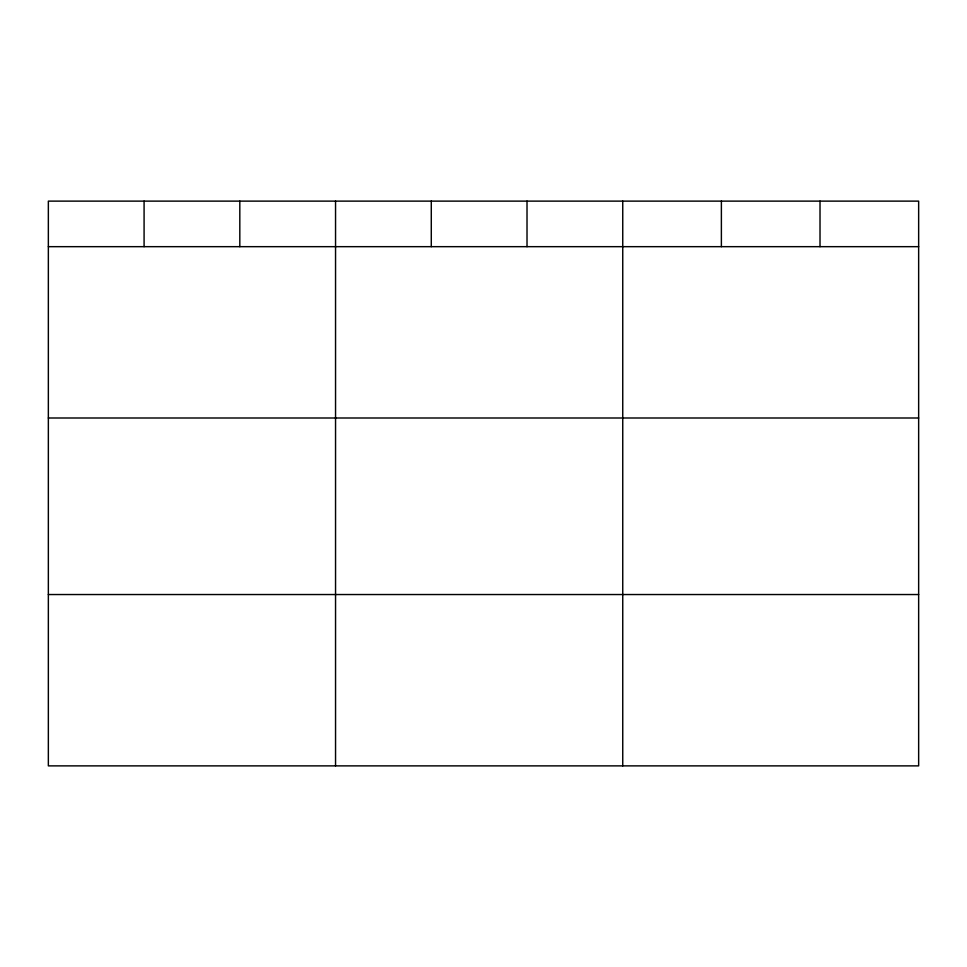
<?xml version="1.0" encoding="UTF-8"?>
<svg xmlns="http://www.w3.org/2000/svg" width="967" height="967" viewBox="0 0 967 967"><rect width="100%" height="100%" fill="white"/><g stroke="black" fill="none" stroke-linecap="round" stroke-linejoin="round"><path stroke-width="1.45" d="M918.65 246.67L918.65 765.876L48.35 765.876L48.35 201.124L918.65 201.124L918.65 246.67L48.35 246.67M48.35 417.998L918.65 417.998M48.35 594.536L918.65 594.536M820.016 201.124L820.016 246.67M721.382 201.124L721.382 246.67M622.748 201.124L622.748 765.876M527.015 201.124L527.015 246.67M431.282 201.124L431.282 246.67M335.549 201.124L335.549 765.876M239.816 201.124L239.816 246.67M144.083 201.124L144.083 246.67"/></g></svg>
